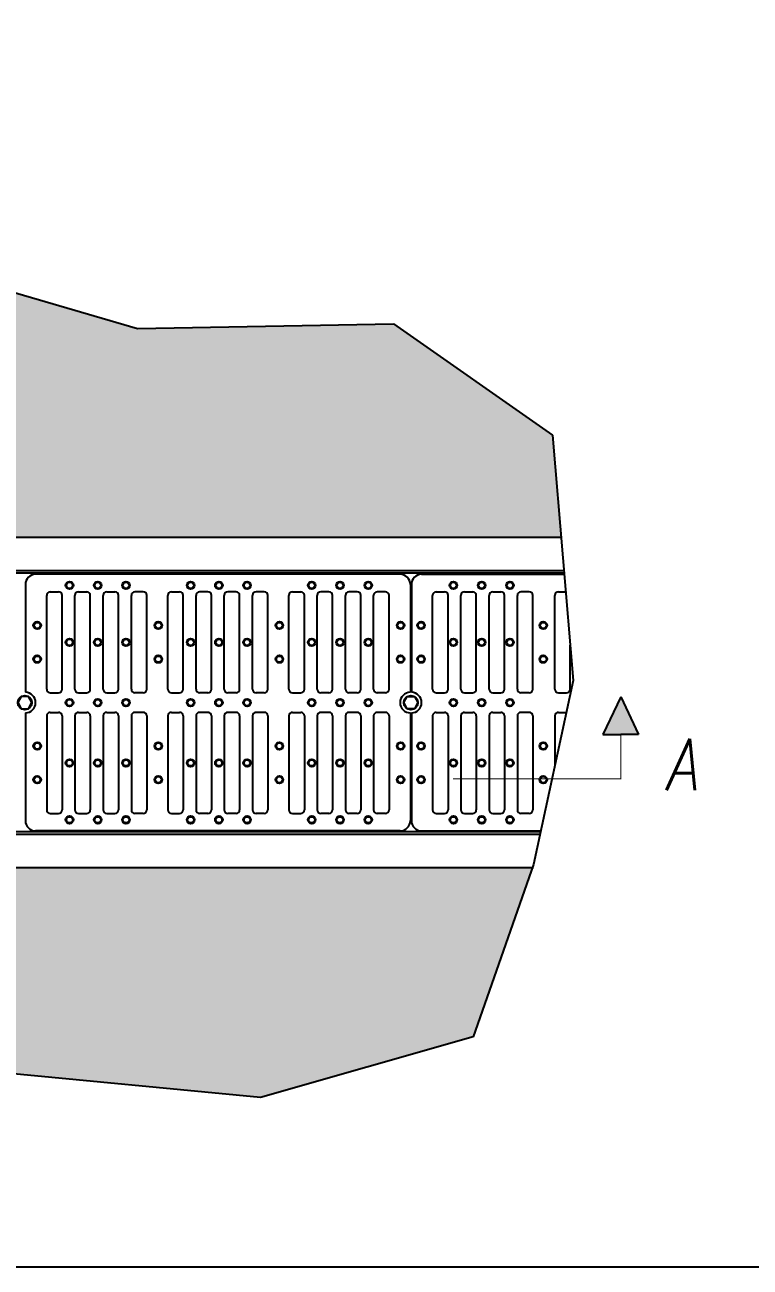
# Model space of a CAD drawing. Header units: millimetres. Extents: x 4085 to 4872, y 1447 to 1654.
# Drawn here: x 4411.99 to 4416, y 1627.35 to 1634.22 of the extents above; entities that cross this region are included whole.
import ezdxf

# ---------------------------------------------------------------- set-up
doc = ezdxf.new("R2010")
doc.units = ezdxf.units.MM
doc.linetypes.add('TRATTO-PUNTO', pattern=[1, 0.5, -0.25, 0, -0.25])
doc.styles.add('ROMANS', font='romans.shx', dxfattribs={"width": 0.8, "oblique": 10})

msp = doc.modelspace()

# ---------------------------------------------------------------- hatches: boundary and pattern name
h = msp.add_hatch()
h.set_pattern_fill('PIETRE3', color=9, scale=0.7098, style=0)
h.set_pattern_definition([(0, (4378.5598, 1632.4442), (0.7098, 0.7098), [0.03549, -0.03549, 0.07098, -0.56784]), (0, (4378.27586, 1632.4797), (0.7098, 0.7098), [0.17745, -0.53235]), (0, (4378.2404, 1632.5152), (0.7098, 0.7098), [0.17745, -0.53235]), (0, (4378.5598, 1632.69266), (0.7098, 0.7098), [0.03549, -0.67431]), (0, (4378.2049, 1632.7636), (0.7098, 0.7098), [0.10647, -0.60333]), (0, (4378.2049, 1632.7991), (0.7098, 0.7098), [0.10647, -0.60333]), (0, (4378.63076, 1632.8346), (0.7098, 0.7098), [0.21294, -0.49686]), (0, (4378.5953, 1632.8701), (0.7098, 0.7098), [0.21294, -0.49686]), (0, (4378.4178, 1632.9411), (0.7098, 0.7098), [0.07098, -0.63882]), (0, (4378.4533, 1632.9766), (0.7098, 0.7098), [0.03549, -0.67431]), (0, (4378.1339, 1633.04756), (0.7098, 0.7098), [0.03549, -0.03549, 0.03549, -0.60333]), (90, (4378.1339, 1632.9056), (-0.7098, 0.7098), [0.10647, -0.60333]), (90, (4378.1694, 1632.6572), (-0.7098, 0.7098), [0.03549, -0.07098, 0.03549, -0.07098, 0.14196, -0.3549]), (90, (4378.2404, 1633.08305), (-0.7098, 0.7098), [0.03549, -0.67431]), (90, (4378.34684, 1632.7636), (-0.7098, 0.7098), [0.03549, -0.67431]), (90, (4378.3823, 1632.9411), (-0.7098, 0.7098), [0.03549, -0.67431]), (90, (4378.4533, 1632.5507), (-0.7098, 0.7098), [0.07098, -0.63882]), (90, (4378.4888, 1632.5152), (-0.7098, 0.7098), [0.10647, -0.60333]), (90, (4378.5243, 1632.9411), (-0.7098, 0.7098), [0.07098, -0.03549, 0.07098, -0.53235]), (90, (4378.5598, 1632.72815), (-0.7098, 0.7098), [0.14196, -0.56784]), (90, (4378.5953, 1632.72815), (-0.7098, 0.7098), [0.07098, -0.63882]), (90, (4378.66625, 1632.4797), (-0.7098, 0.7098), [0.14196, -0.56784]), (90, (4378.70174, 1632.4797), (-0.7098, 0.7098), [0.10647, -0.60333]), (45, (4378.4178, 1632.5152), (8e-17, 0.7098), [0.05019, -0.953618]), (45, (4378.5243, 1632.69266), (8e-17, 0.7098), [0.05019, -0.953618]), (45, (4378.59527, 1632.79913), (8e-17, 0.7098), [0.05019, -0.953618]), (45, (4378.0984, 1632.8701), (8e-17, 0.7098), [0.05019, -0.953618]), (45, (4378.1694, 1633.01207), (8e-17, 0.7098), [0.05019, -0.953618]), (45, (4378.4888, 1632.6217), (8e-17, 0.7098), [0.10038, -0.903428]), (45, (4378.5598, 1633.08305), (8e-17, 0.7098), [0.10038, -0.903428]), (135, (4378.5243, 1632.40874), (-0.7098, 8e-17), [0.10038, -0.903428]), (135, (4378.5598, 1632.44423), (-0.7098, 8e-17), [0.10038, -0.903428]), (135, (4378.66625, 1632.6217), (-0.7098, 8e-17), [0.10038, -0.903428]), (135, (4378.5598, 1632.8701), (-0.7098, 8e-17), [0.10038, -0.903428]), (135, (4378.59527, 1632.8701), (-0.7098, 8e-17), [0.10038, -0.903428]), (135, (4378.4533, 1632.65717), (-0.7098, 8e-17), [0.150571, -0.853237]), (135, (4378.70174, 1632.6217), (-0.7098, 8e-17), [0.150571, -0.853237]), (135, (4378.4533, 1632.6217), (-0.7098, 8e-17), [0.200762, -0.803047]), (135, (4378.1339, 1633.04756), (-0.7098, 8e-17), [0.200762, -0.803047]), (135, (4378.1339, 1633.01207), (-0.7098, 8e-17), [0.200762, -0.803047]), (135, (4378.1694, 1632.6217), (-0.7098, 8e-17), [0.05019, -0.953618]), (135, (4378.1694, 1632.79913), (-0.7098, 8e-17), [0.05019, -0.953618]), (26.5651, (4378.59527, 1632.44423), (0.7098, 3e-10), [0.079358, -1.507803]), (26.5651, (4378.4533, 1632.65717), (0.7098, 3e-10), [0.079358, -1.507803]), (26.5651, (4378.70174, 1632.5862), (0.7098, 3e-10), [0.158716, -1.428445]), (26.5651, (4378.70174, 1632.62168), (0.7098, 3e-10), [0.158716, -1.428445]), (63.4349, (4378.4888, 1632.97658), (4e-11, 0.7098), [0.0793556, -0.7935564, 0.158711, -0.555538]), (63.4349, (4378.1339, 1632.69266), (4e-11, 0.7098), [0.079358, -1.507803]), (63.4349, (4378.24037, 1632.40874), (4e-11, 0.7098), [0.079358, -1.507803]), (63.4349, (4378.1694, 1632.69266), (4e-11, 0.7098), [0.079358, -1.507803]), (63.4349, (4378.5243, 1633.01207), (4e-11, 0.7098), [0.079358, -1.507803]), (63.4349, (4378.4888, 1632.97658), (4e-11, 0.7098), [0.079358, -1.507803]), (63.4349, (4378.34684, 1632.79913), (4e-11, 0.7098), [0.158716, -1.428445]), (63.4349, (4378.31135, 1632.79913), (4e-11, 0.7098), [0.158716, -1.428445]), (116.5651, (4378.20488, 1632.79913), (-3e-10, 0.7098), [0.079358, -1.507803]), (116.5651, (4378.24037, 1632.4797), (-3e-10, 0.7098), [0.158716, -1.428445]), (116.5651, (4378.24037, 1632.5152), (-3e-10, 0.7098), [0.158716, -1.428445]), (153.4349, (4378.38233, 1632.97658), (-0.7098, 4e-11), [0.158716, -1.428445]), (153.4349, (4378.4533, 1632.97658), (-0.7098, 4e-11), [0.238074, -1.349087])])
h.paths.add_polyline_path([(4414.9531, 1631.3836), (4414.9056, 1631.9499), (4414.0259, 1632.5641), (4412.6095, 1632.5384), (4410.8584, 1633.0529), (4409.3519, 1632.4998), (4407.7048, 1632.1441), (4407.4812, 1631.5668), (4407.3892, 1631.3836)], flags=17)
h.paths.add_polyline_path([(4407.2464, 1629.5551), (4407.3053, 1629.3854), (4407.6644, 1628.9191), (4409.1447, 1628.3167), (4411.239, 1628.481), (4413.2895, 1628.2838), (4414.4661, 1628.6206), (4414.7943, 1629.5551)])
h = msp.add_hatch(color=256)
h.paths.add_polyline_path([(4415.2825, 1630.5007), (4415.1832, 1630.2935), (4415.2825, 1630.2935)])
h.paths.add_polyline_path([(4415.2825, 1630.5007), (4415.2825, 1630.2935), (4415.3817, 1630.2935)])

# ---------------------------------------------------------------- linework, layer by layer
at = {"color": 9}
for p, q in [((4414.9531, 1631.3836), (4407.3892, 1631.3836)), ((4414.8005, 1629.5551), (4407.2464, 1629.5551))]:
    msp.add_line(p, q, dxfattribs=at)
for p, q in [((4414.9686, 1631.199), (4407.2965, 1631.199)), ((4414.9698, 1631.1848), (4407.2894, 1631.1848)), ((4414.062, 1631.1791), (4412.0461, 1631.1791)), ((4414.1812, 1631.1791), (4414.9702, 1631.1791)), ((4411.9894, 1631.1224), (4411.9894, 1630.5261)), ((4412.1072, 1630.5432), (4412.1072, 1631.0627)), ((4412.1271, 1631.0826), (4412.1725, 1631.0826)), ((4412.1924, 1630.5432), (4412.1924, 1631.0627)), ((4412.2633, 1630.5432), (4412.2633, 1631.0627)), ((4412.2832, 1631.0826), (4412.3286, 1631.0826)), ((4412.3485, 1630.5432), (4412.3485, 1631.0627)), ((4412.4195, 1630.5432), (4412.4195, 1631.0627)), ((4412.4394, 1631.0826), (4412.4848, 1631.0826)), ((4412.5047, 1630.5432), (4412.5047, 1631.0627)), ((4412.5757, 1630.5432), (4412.5757, 1631.0627)), ((4412.641, 1631.0826), (4412.5955, 1631.0826)), ((4412.6608, 1630.5432), (4412.6608, 1631.0627)), ((4412.7772, 1630.5432), (4412.7772, 1631.0627)), ((4412.7971, 1631.0826), (4412.8425, 1631.0826)), ((4412.8624, 1630.5432), (4412.8624, 1631.0627)), ((4412.9334, 1630.5432), (4412.9334, 1631.0627)), ((4412.9987, 1631.0826), (4412.9533, 1631.0826)), ((4413.0186, 1630.5432), (4413.0186, 1631.0627)), ((4413.0895, 1630.5432), (4413.0895, 1631.0627)), ((4413.1548, 1631.0826), (4413.1094, 1631.0826)), ((4413.1747, 1630.5432), (4413.1747, 1631.0627)), ((4413.2457, 1630.5432), (4413.2457, 1631.0627)), ((4413.311, 1631.0826), (4413.2656, 1631.0826)), ((4413.3309, 1630.5432), (4413.3309, 1631.0627)), ((4413.4473, 1630.5432), (4413.4473, 1631.0627)), ((4413.4672, 1631.0826), (4413.5126, 1631.0826)), ((4413.5325, 1630.5432), (4413.5325, 1631.0627)), ((4413.6034, 1630.5432), (4413.6034, 1631.0627)), ((4413.6687, 1631.0826), (4413.6233, 1631.0826)), ((4413.6886, 1630.5432), (4413.6886, 1631.0627)), ((4413.7596, 1630.5432), (4413.7596, 1631.0627)), ((4413.8249, 1631.0826), (4413.7795, 1631.0826)), ((4413.8448, 1630.5432), (4413.8448, 1631.0627)), ((4413.9158, 1630.5432), (4413.9158, 1631.0627)), ((4413.9811, 1631.0826), (4413.9356, 1631.0826)), ((4414.0009, 1630.5432), (4414.0009, 1631.0627)), ((4414.1188, 1631.1224), (4414.1188, 1630.5261)), ((4414.1244, 1631.1224), (4414.1244, 1630.5261)), ((4414.2423, 1630.5432), (4414.2423, 1631.0627)), ((4414.2621, 1631.0826), (4414.3076, 1631.0826)), ((4414.3274, 1630.5432), (4414.3274, 1631.0627)), ((4414.3984, 1630.5432), (4414.3984, 1631.0627)), ((4414.4183, 1631.0826), (4414.4637, 1631.0826)), ((4414.4836, 1630.5432), (4414.4836, 1631.0627)), ((4414.5546, 1630.5432), (4414.5546, 1631.0627)), ((4414.5744, 1631.0826), (4414.6199, 1631.0826)), ((4414.6397, 1630.5432), (4414.6397, 1631.0627)), ((4414.7107, 1630.5432), (4414.7107, 1631.0627)), ((4414.776, 1631.0826), (4414.7306, 1631.0826)), ((4414.7959, 1630.5432), (4414.7959, 1631.0627)), ((4414.918, 1630.5432), (4414.918, 1631.0627)), ((4414.9379, 1631.0826), (4414.9833, 1631.0826)), ((4415.0032, 1630.5432), (4415.0032, 1630.7866)), ((4412.1271, 1630.5233), (4412.1725, 1630.5233)), ((4412.2832, 1630.5233), (4412.3286, 1630.5233)), ((4412.4394, 1630.5233), (4412.4848, 1630.5233)), ((4412.641, 1630.5233), (4412.5955, 1630.5233)), ((4412.7971, 1630.5233), (4412.8425, 1630.5233)), ((4412.9987, 1630.5233), (4412.9533, 1630.5233)), ((4413.1548, 1630.5233), (4413.1094, 1630.5233)), ((4413.311, 1630.5233), (4413.2656, 1630.5233)), ((4413.4672, 1630.5233), (4413.5126, 1630.5233)), ((4413.6687, 1630.5233), (4413.6233, 1630.5233)), ((4413.8249, 1630.5233), (4413.7795, 1630.5233)), ((4413.9811, 1630.5233), (4413.9356, 1630.5233)), ((4414.2621, 1630.5233), (4414.3076, 1630.5233)), ((4414.4183, 1630.5233), (4414.4637, 1630.5233)), ((4414.5744, 1630.5233), (4414.6199, 1630.5233)), ((4414.776, 1630.5233), (4414.7306, 1630.5233)), ((4414.9379, 1630.5233), (4414.9833, 1630.5233)), ((4415.2825, 1630.5007), (4415.1832, 1630.2935)), ((4415.2825, 1630.5007), (4415.3817, 1630.2935)), ((4411.9894, 1630.4126), (4411.9894, 1629.8163)), ((4412.1072, 1630.3955), (4412.1072, 1629.876)), ((4412.1271, 1630.4154), (4412.1725, 1630.4154)), ((4412.1924, 1630.3955), (4412.1924, 1629.876)), ((4412.2633, 1630.3955), (4412.2633, 1629.876)), ((4412.2832, 1630.4154), (4412.3286, 1630.4154)), ((4412.3485, 1630.3955), (4412.3485, 1629.876)), ((4412.4195, 1630.3955), (4412.4195, 1629.876)), ((4412.4394, 1630.4154), (4412.4848, 1630.4154)), ((4412.5047, 1630.3955), (4412.5047, 1629.876)), ((4412.5757, 1630.3955), (4412.5757, 1629.876)), ((4412.641, 1630.4154), (4412.5955, 1630.4154)), ((4412.6608, 1630.3955), (4412.6608, 1629.876)), ((4412.7772, 1630.3955), (4412.7772, 1629.876)), ((4412.7971, 1630.4154), (4412.8425, 1630.4154)), ((4412.8624, 1630.3955), (4412.8624, 1629.876)), ((4412.9334, 1630.3955), (4412.9334, 1629.876)), ((4412.9987, 1630.4154), (4412.9533, 1630.4154)), ((4413.0186, 1630.3955), (4413.0186, 1629.876)), ((4413.0895, 1630.3955), (4413.0895, 1629.876)), ((4413.1548, 1630.4154), (4413.1094, 1630.4154)), ((4413.1747, 1630.3955), (4413.1747, 1629.876)), ((4413.2457, 1630.3955), (4413.2457, 1629.876)), ((4413.311, 1630.4154), (4413.2656, 1630.4154)), ((4413.3309, 1630.3955), (4413.3309, 1629.876)), ((4413.4473, 1630.3955), (4413.4473, 1629.876)), ((4413.4672, 1630.4154), (4413.5126, 1630.4154)), ((4413.5325, 1630.3955), (4413.5325, 1629.876)), ((4413.6034, 1630.3955), (4413.6034, 1629.876)), ((4413.6687, 1630.4154), (4413.6233, 1630.4154)), ((4413.6886, 1630.3955), (4413.6886, 1629.876)), ((4413.7596, 1630.3955), (4413.7596, 1629.876)), ((4413.8249, 1630.4154), (4413.7795, 1630.4154)), ((4413.8448, 1630.3955), (4413.8448, 1629.876)), ((4413.9158, 1630.3955), (4413.9158, 1629.876)), ((4413.9811, 1630.4154), (4413.9356, 1630.4154)), ((4414.0009, 1630.3955), (4414.0009, 1629.876)), ((4414.1188, 1630.4126), (4414.1188, 1629.8163)), ((4414.1188, 1630.4126), (4414.1188, 1629.8163)), ((4414.1244, 1630.4126), (4414.1244, 1629.8163)), ((4414.1244, 1630.4126), (4414.1244, 1629.8163)), ((4414.2423, 1630.3955), (4414.2423, 1629.876)), ((4414.2621, 1630.4154), (4414.3076, 1630.4154)), ((4414.3274, 1630.3955), (4414.3274, 1629.876)), ((4414.3984, 1630.3955), (4414.3984, 1629.876)), ((4414.4183, 1630.4154), (4414.4637, 1630.4154)), ((4414.4836, 1630.3955), (4414.4836, 1629.876)), ((4414.5546, 1630.3955), (4414.5546, 1629.876)), ((4414.5744, 1630.4154), (4414.6199, 1630.4154)), ((4414.6397, 1630.3955), (4414.6397, 1629.876)), ((4414.7107, 1630.3955), (4414.7107, 1629.876)), ((4414.776, 1630.4154), (4414.7306, 1630.4154)), ((4414.7959, 1630.3955), (4414.7959, 1629.876)), ((4414.918, 1630.3955), (4414.918, 1630.1192)), ((4414.9379, 1630.4154), (4414.9816, 1630.4154)), ((4415.1832, 1630.2935), (4415.2825, 1630.2935)), ((4415.3817, 1630.2935), (4415.2825, 1630.2935)), ((4412.1271, 1629.8561), (4412.1725, 1629.8561)), ((4412.2832, 1629.8561), (4412.3286, 1629.8561)), ((4412.4394, 1629.8561), (4412.4848, 1629.8561)), ((4412.641, 1629.8561), (4412.5955, 1629.8561)), ((4412.7971, 1629.8561), (4412.8425, 1629.8561)), ((4412.9987, 1629.8561), (4412.9533, 1629.8561)), ((4413.1548, 1629.8561), (4413.1094, 1629.8561)), ((4413.311, 1629.8561), (4413.2656, 1629.8561)), ((4413.4672, 1629.8561), (4413.5126, 1629.8561)), ((4413.6687, 1629.8561), (4413.6233, 1629.8561)), ((4413.8249, 1629.8561), (4413.7795, 1629.8561)), ((4413.9811, 1629.8561), (4413.9356, 1629.8561)), ((4414.2621, 1629.8561), (4414.3076, 1629.8561)), ((4414.4183, 1629.8561), (4414.4637, 1629.8561)), ((4414.5744, 1629.8561), (4414.6199, 1629.8561)), ((4414.776, 1629.8561), (4414.7306, 1629.8561)), ((4414.8395, 1629.7539), (4407.1813, 1629.7539)), ((4414.062, 1629.7595), (4412.0461, 1629.7595)), ((4414.1812, 1629.7595), (4414.8408, 1629.7595)), ((4414.8365, 1629.7397), (4407.1882, 1629.7397))]:
    msp.add_line(p, q)
at = {"color": 5}
msp.add_lwpolyline([(4406.2965, 1641.093), (4422.2168, 1641.093), (4422.2168, 1627.3456), (4406.2965, 1627.3456)], close=True, dxfattribs=at)
at = {"color": 9, "linetype": 'TRATTO-PUNTO', "ltscale": 200}
msp.add_lwpolyline([(4407.7048, 1632.1441), (4409.3519, 1632.4998), (4410.8584, 1633.0529), (4412.6095, 1632.5384), (4414.0259, 1632.5641), (4414.9056, 1631.9499), (4415.0195, 1630.5919), (4414.8009, 1629.5741), (4414.4661, 1628.6206), (4413.2895, 1628.2838), (4411.239, 1628.481), (4409.1447, 1628.3167), (4407.6644, 1628.9191), (4407.3053, 1629.3854), (4406.9293, 1630.4679), (4407.4812, 1631.5668), (4407.7048, 1632.1441)], dxfattribs=at)
for points in [[(4412.0259, 1630.4693), (4412.0062, 1630.5034), (4411.9668, 1630.5034), (4411.9472, 1630.4693), (4411.9668, 1630.4353), (4412.0062, 1630.4353)], [(4414.0823, 1630.4693), (4414.1019, 1630.5034), (4414.1413, 1630.5034), (4414.1609, 1630.4693), (4414.1413, 1630.4353), (4414.1019, 1630.4353)]]:
    msp.add_lwpolyline(points, close=True)
at = {"linetype": 'TRATTO-PUNTO', "ltscale": 150, "const_width": 0.00568}
msp.add_lwpolyline([(4414.3553, 1630.048), (4415.2825, 1630.048), (4415.2825, 1630.2935)], dxfattribs=at)
for centre, radius in [((4412.2335, 1631.118), 0.0213), ((4412.2335, 1631.118), 0.017), ((4412.3897, 1631.118), 0.0213), ((4412.3897, 1631.118), 0.017), ((4412.5458, 1631.118), 0.0213), ((4412.5458, 1631.118), 0.017), ((4412.9036, 1631.118), 0.0213), ((4412.9036, 1631.118), 0.017), ((4413.0597, 1631.118), 0.0213), ((4413.0597, 1631.118), 0.017), ((4413.2159, 1631.118), 0.0213), ((4413.2159, 1631.118), 0.017), ((4413.5736, 1631.118), 0.0213), ((4413.5736, 1631.118), 0.017), ((4413.7298, 1631.118), 0.0213), ((4413.7298, 1631.118), 0.017), ((4413.8859, 1631.118), 0.0213), ((4413.8859, 1631.118), 0.017), ((4414.3572, 1631.118), 0.0213), ((4414.3572, 1631.118), 0.017), ((4414.5134, 1631.118), 0.0213), ((4414.5134, 1631.118), 0.017), ((4414.6696, 1631.118), 0.0213), ((4414.6696, 1631.118), 0.017), ((4412.0547, 1630.8962), 0.0213), ((4412.0547, 1630.8962), 0.017), ((4412.7247, 1630.8962), 0.0213), ((4412.7247, 1630.8962), 0.017), ((4413.3948, 1630.8962), 0.0213), ((4413.3948, 1630.8962), 0.017), ((4414.0648, 1630.8962), 0.0213), ((4414.0648, 1630.8962), 0.017), ((4414.1784, 1630.8962), 0.0213), ((4414.1784, 1630.8962), 0.017), ((4414.8541, 1630.8962), 0.0213), ((4414.8541, 1630.8962), 0.017), ((4412.2335, 1630.8029), 0.0213), ((4412.2335, 1630.8029), 0.017), ((4412.3897, 1630.8029), 0.0213), ((4412.3897, 1630.8029), 0.017), ((4412.5458, 1630.8029), 0.0213), ((4412.5458, 1630.8029), 0.017), ((4412.9036, 1630.8029), 0.0213), ((4412.9036, 1630.8029), 0.017), ((4413.0597, 1630.8029), 0.0213), ((4413.0597, 1630.8029), 0.017), ((4413.2159, 1630.8029), 0.0213), ((4413.2159, 1630.8029), 0.017), ((4413.5736, 1630.8029), 0.0213), ((4413.5736, 1630.8029), 0.017), ((4413.7298, 1630.8029), 0.0213), ((4413.7298, 1630.8029), 0.017), ((4413.8859, 1630.8029), 0.0213), ((4413.8859, 1630.8029), 0.017), ((4414.3572, 1630.8029), 0.0213), ((4414.3572, 1630.8029), 0.017), ((4414.5134, 1630.8029), 0.0213), ((4414.5134, 1630.8029), 0.017), ((4414.6696, 1630.8029), 0.0213), ((4414.6696, 1630.8029), 0.017), ((4412.0547, 1630.7097), 0.0213), ((4412.0547, 1630.7097), 0.017), ((4412.7247, 1630.7097), 0.0213), ((4412.7247, 1630.7097), 0.017), ((4413.3948, 1630.7097), 0.0213), ((4413.3948, 1630.7097), 0.017), ((4414.0648, 1630.7097), 0.0213), ((4414.0648, 1630.7097), 0.017), ((4414.1784, 1630.7097), 0.0213), ((4414.1784, 1630.7097), 0.017), ((4414.8541, 1630.7097), 0.0213), ((4414.8541, 1630.7097), 0.017), ((4411.9865, 1630.4693), 0.0393), ((4414.1216, 1630.4693), 0.0393), ((4412.2335, 1630.4693), 0.0213), ((4412.2335, 1630.4693), 0.017), ((4412.3897, 1630.4693), 0.0213), ((4412.3897, 1630.4693), 0.017), ((4412.5458, 1630.4693), 0.0213), ((4412.5458, 1630.4693), 0.017), ((4412.9036, 1630.4693), 0.0213), ((4412.9036, 1630.4693), 0.017), ((4413.0597, 1630.4693), 0.0213), ((4413.0597, 1630.4693), 0.017), ((4413.2159, 1630.4693), 0.0213), ((4413.2159, 1630.4693), 0.017), ((4413.5736, 1630.4693), 0.0213), ((4413.5736, 1630.4693), 0.017), ((4413.7298, 1630.4693), 0.0213), ((4413.7298, 1630.4693), 0.017), ((4413.8859, 1630.4693), 0.0213), ((4413.8859, 1630.4693), 0.017), ((4414.3572, 1630.4693), 0.0213), ((4414.3572, 1630.4693), 0.017), ((4414.5134, 1630.4693), 0.0213), ((4414.5134, 1630.4693), 0.017), ((4414.6696, 1630.4693), 0.0213), ((4414.6696, 1630.4693), 0.017), ((4412.0547, 1630.229), 0.0213), ((4412.0547, 1630.229), 0.017), ((4412.7247, 1630.229), 0.0213), ((4412.7247, 1630.229), 0.017), ((4413.3948, 1630.229), 0.0213), ((4413.3948, 1630.229), 0.017), ((4414.0648, 1630.229), 0.0213), ((4414.0648, 1630.229), 0.017), ((4414.1784, 1630.229), 0.0213), ((4414.1784, 1630.229), 0.017), ((4414.8541, 1630.229), 0.0213), ((4414.8541, 1630.229), 0.017), ((4412.2335, 1630.1357), 0.0213), ((4412.2335, 1630.1357), 0.017), ((4412.3897, 1630.1357), 0.0213), ((4412.3897, 1630.1357), 0.017), ((4412.5458, 1630.1357), 0.0213), ((4412.5458, 1630.1357), 0.017), ((4412.9036, 1630.1357), 0.0213), ((4412.9036, 1630.1357), 0.017), ((4413.0597, 1630.1357), 0.0213), ((4413.0597, 1630.1357), 0.017), ((4413.2159, 1630.1357), 0.0213), ((4413.2159, 1630.1357), 0.017), ((4413.5736, 1630.1357), 0.0213), ((4413.5736, 1630.1357), 0.017), ((4413.7298, 1630.1357), 0.0213), ((4413.7298, 1630.1357), 0.017), ((4413.8859, 1630.1357), 0.0213), ((4413.8859, 1630.1357), 0.017), ((4414.3572, 1630.1357), 0.0213), ((4414.3572, 1630.1357), 0.017), ((4414.5134, 1630.1357), 0.0213), ((4414.5134, 1630.1357), 0.017), ((4414.6696, 1630.1357), 0.0213), ((4414.6696, 1630.1357), 0.017), ((4412.0547, 1630.0425), 0.0213), ((4412.0547, 1630.0425), 0.017), ((4412.7247, 1630.0425), 0.0213), ((4412.7247, 1630.0425), 0.017), ((4413.3948, 1630.0425), 0.0213), ((4413.3948, 1630.0425), 0.017), ((4414.0648, 1630.0425), 0.0213), ((4414.0648, 1630.0425), 0.017), ((4414.1784, 1630.0425), 0.0213), ((4414.1784, 1630.0425), 0.017), ((4414.8541, 1630.0425), 0.0213), ((4414.8541, 1630.0425), 0.017), ((4412.2335, 1629.8207), 0.0213), ((4412.2335, 1629.8207), 0.017), ((4412.3897, 1629.8207), 0.0213), ((4412.3897, 1629.8207), 0.017), ((4412.5458, 1629.8207), 0.0213), ((4412.5458, 1629.8207), 0.017), ((4412.9036, 1629.8207), 0.0213), ((4412.9036, 1629.8207), 0.017), ((4413.0597, 1629.8207), 0.0213), ((4413.0597, 1629.8207), 0.017), ((4413.2159, 1629.8207), 0.0213), ((4413.2159, 1629.8207), 0.017), ((4413.5736, 1629.8207), 0.0213), ((4413.5736, 1629.8207), 0.017), ((4413.7298, 1629.8207), 0.0213), ((4413.7298, 1629.8207), 0.017), ((4413.8859, 1629.8207), 0.0213), ((4413.8859, 1629.8207), 0.017), ((4414.3572, 1629.8207), 0.0213), ((4414.3572, 1629.8207), 0.017), ((4414.5134, 1629.8207), 0.0213), ((4414.5134, 1629.8207), 0.017), ((4414.6696, 1629.8207), 0.0213), ((4414.6696, 1629.8207), 0.017)]:
    msp.add_circle(centre, radius)
for centre, radius, start, end in [((4412.0461, 1631.1224), 0.0568, 90, 180), ((4414.062, 1631.1224), 0.0568, 0, 90), ((4414.1812, 1631.1224), 0.0568, 90, 180), ((4412.1271, 1631.0627), 0.0199, 90, 180), ((4412.1725, 1631.0627), 0.0199, 0, 90), ((4412.2832, 1631.0627), 0.0199, 90, 180), ((4412.3286, 1631.0627), 0.0199, 0, 90), ((4412.4394, 1631.0627), 0.0199, 90, 180), ((4412.4848, 1631.0627), 0.0199, 0, 90), ((4412.5955, 1631.0627), 0.0199, 90, 180), ((4412.641, 1631.0627), 0.0199, 0, 90), ((4412.7971, 1631.0627), 0.0199, 90, 180), ((4412.8425, 1631.0627), 0.0199, 0, 90), ((4412.9533, 1631.0627), 0.0199, 90, 180), ((4412.9987, 1631.0627), 0.0199, 0, 90), ((4413.1094, 1631.0627), 0.0199, 90, 180), ((4413.1548, 1631.0627), 0.0199, 0, 90), ((4413.2656, 1631.0627), 0.0199, 90, 180), ((4413.311, 1631.0627), 0.0199, 0, 90), ((4413.4672, 1631.0627), 0.0199, 90, 180), ((4413.5126, 1631.0627), 0.0199, 0, 90), ((4413.6233, 1631.0627), 0.0199, 90, 180), ((4413.6687, 1631.0627), 0.0199, 0, 90), ((4413.7795, 1631.0627), 0.0199, 90, 180), ((4413.8249, 1631.0627), 0.0199, 0, 90), ((4413.9356, 1631.0627), 0.0199, 90, 180), ((4413.9811, 1631.0627), 0.0199, 0, 90), ((4414.2621, 1631.0627), 0.0199, 90, 180), ((4414.3076, 1631.0627), 0.0199, 0, 90), ((4414.4183, 1631.0627), 0.0199, 90, 180), ((4414.4637, 1631.0627), 0.0199, 0, 90), ((4414.5744, 1631.0627), 0.0199, 90, 180), ((4414.6199, 1631.0627), 0.0199, 0, 90), ((4414.7306, 1631.0627), 0.0199, 90, 180), ((4414.776, 1631.0627), 0.0199, 0, 90), ((4414.9379, 1631.0627), 0.0199, 90, 180), ((4411.9894, 1630.4693), 0.0568, 270, 90), ((4412.1271, 1630.5432), 0.0199, 180, 270), ((4412.1725, 1630.5432), 0.0199, 270, 0), ((4412.2832, 1630.5432), 0.0199, 180, 270), ((4412.3286, 1630.5432), 0.0199, 270, 0), ((4412.4394, 1630.5432), 0.0199, 180, 270), ((4412.4848, 1630.5432), 0.0199, 270, 0), ((4412.5955, 1630.5432), 0.0199, 180, 270), ((4412.641, 1630.5432), 0.0199, 270, 0), ((4412.7971, 1630.5432), 0.0199, 180, 270), ((4412.8425, 1630.5432), 0.0199, 270, 0), ((4412.9533, 1630.5432), 0.0199, 180, 270), ((4412.9987, 1630.5432), 0.0199, 270, 0), ((4413.1094, 1630.5432), 0.0199, 180, 270), ((4413.1548, 1630.5432), 0.0199, 270, 0), ((4413.2656, 1630.5432), 0.0199, 180, 270), ((4413.311, 1630.5432), 0.0199, 270, 0), ((4413.4672, 1630.5432), 0.0199, 180, 270), ((4413.5126, 1630.5432), 0.0199, 270, 0), ((4413.6233, 1630.5432), 0.0199, 180, 270), ((4413.6687, 1630.5432), 0.0199, 270, 0), ((4413.7795, 1630.5432), 0.0199, 180, 270), ((4413.8249, 1630.5432), 0.0199, 270, 0), ((4413.9356, 1630.5432), 0.0199, 180, 270), ((4413.9811, 1630.5432), 0.0199, 270, 0), ((4414.1188, 1630.4693), 0.0568, 90, 270), ((4414.1244, 1630.4693), 0.0568, 270, 90), ((4414.2621, 1630.5432), 0.0199, 180, 270), ((4414.3076, 1630.5432), 0.0199, 270, 0), ((4414.4183, 1630.5432), 0.0199, 180, 270), ((4414.4637, 1630.5432), 0.0199, 270, 0), ((4414.5744, 1630.5432), 0.0199, 180, 270), ((4414.6199, 1630.5432), 0.0199, 270, 0), ((4414.7306, 1630.5432), 0.0199, 180, 270), ((4414.776, 1630.5432), 0.0199, 270, 0), ((4414.9379, 1630.5432), 0.0199, 180, 270), ((4414.9833, 1630.5432), 0.0199, 270, 0), ((4412.1271, 1630.3955), 0.0199, 90, 180), ((4412.1725, 1630.3955), 0.0199, 0, 90), ((4412.2832, 1630.3955), 0.0199, 90, 180), ((4412.3286, 1630.3955), 0.0199, 0, 90), ((4412.4394, 1630.3955), 0.0199, 90, 180), ((4412.4848, 1630.3955), 0.0199, 0, 90), ((4412.5955, 1630.3955), 0.0199, 90, 180), ((4412.641, 1630.3955), 0.0199, 0, 90), ((4412.7971, 1630.3955), 0.0199, 90, 180), ((4412.8425, 1630.3955), 0.0199, 0, 90), ((4412.9533, 1630.3955), 0.0199, 90, 180), ((4412.9987, 1630.3955), 0.0199, 0, 90), ((4413.1094, 1630.3955), 0.0199, 90, 180), ((4413.1548, 1630.3955), 0.0199, 0, 90), ((4413.2656, 1630.3955), 0.0199, 90, 180), ((4413.311, 1630.3955), 0.0199, 0, 90), ((4413.4672, 1630.3955), 0.0199, 90, 180), ((4413.5126, 1630.3955), 0.0199, 0, 90), ((4413.6233, 1630.3955), 0.0199, 90, 180), ((4413.6687, 1630.3955), 0.0199, 0, 90), ((4413.7795, 1630.3955), 0.0199, 90, 180), ((4413.8249, 1630.3955), 0.0199, 0, 90), ((4413.9356, 1630.3955), 0.0199, 90, 180), ((4413.9811, 1630.3955), 0.0199, 0, 90), ((4414.2621, 1630.3955), 0.0199, 90, 180), ((4414.3076, 1630.3955), 0.0199, 0, 90), ((4414.4183, 1630.3955), 0.0199, 90, 180), ((4414.4637, 1630.3955), 0.0199, 0, 90), ((4414.5744, 1630.3955), 0.0199, 90, 180), ((4414.6199, 1630.3955), 0.0199, 0, 90), ((4414.7306, 1630.3955), 0.0199, 90, 180), ((4414.776, 1630.3955), 0.0199, 0, 90), ((4414.9379, 1630.3955), 0.0199, 90, 180), ((4412.1271, 1629.876), 0.0199, 180, 270), ((4412.1725, 1629.876), 0.0199, 270, 0), ((4412.2832, 1629.876), 0.0199, 180, 270), ((4412.3286, 1629.876), 0.0199, 270, 0), ((4412.4394, 1629.876), 0.0199, 180, 270), ((4412.4848, 1629.876), 0.0199, 270, 0), ((4412.5955, 1629.876), 0.0199, 180, 270), ((4412.641, 1629.876), 0.0199, 270, 0), ((4412.7971, 1629.876), 0.0199, 180, 270), ((4412.8425, 1629.876), 0.0199, 270, 0), ((4412.9533, 1629.876), 0.0199, 180, 270), ((4412.9987, 1629.876), 0.0199, 270, 0), ((4413.1094, 1629.876), 0.0199, 180, 270), ((4413.1548, 1629.876), 0.0199, 270, 0), ((4413.2656, 1629.876), 0.0199, 180, 270), ((4413.311, 1629.876), 0.0199, 270, 0), ((4413.4672, 1629.876), 0.0199, 180, 270), ((4413.5126, 1629.876), 0.0199, 270, 0), ((4413.6233, 1629.876), 0.0199, 180, 270), ((4413.6687, 1629.876), 0.0199, 270, 0), ((4413.7795, 1629.876), 0.0199, 180, 270), ((4413.8249, 1629.876), 0.0199, 270, 0), ((4413.9356, 1629.876), 0.0199, 180, 270), ((4413.9811, 1629.876), 0.0199, 270, 0), ((4414.2621, 1629.876), 0.0199, 180, 270), ((4414.3076, 1629.876), 0.0199, 270, 0), ((4414.4183, 1629.876), 0.0199, 180, 270), ((4414.4637, 1629.876), 0.0199, 270, 0), ((4414.5744, 1629.876), 0.0199, 180, 270), ((4414.6199, 1629.876), 0.0199, 270, 0), ((4414.7306, 1629.876), 0.0199, 180, 270), ((4414.776, 1629.876), 0.0199, 270, 0), ((4412.0461, 1629.8163), 0.0568, 180, 270), ((4414.062, 1629.8163), 0.0568, 270, 0), ((4414.1812, 1629.8163), 0.0568, 180, 270)]:
    msp.add_arc(centre, radius, start, end)

# ---------------------------------------------------------------- texts
at = {"style": 'ROMANS', "oblique": 10, "width": 0.8}
msp.add_text('A', height=0.2839, dxfattribs=at).set_placement((4415.5268, 1629.9846))

doc.saveas('drawing.dxf')
